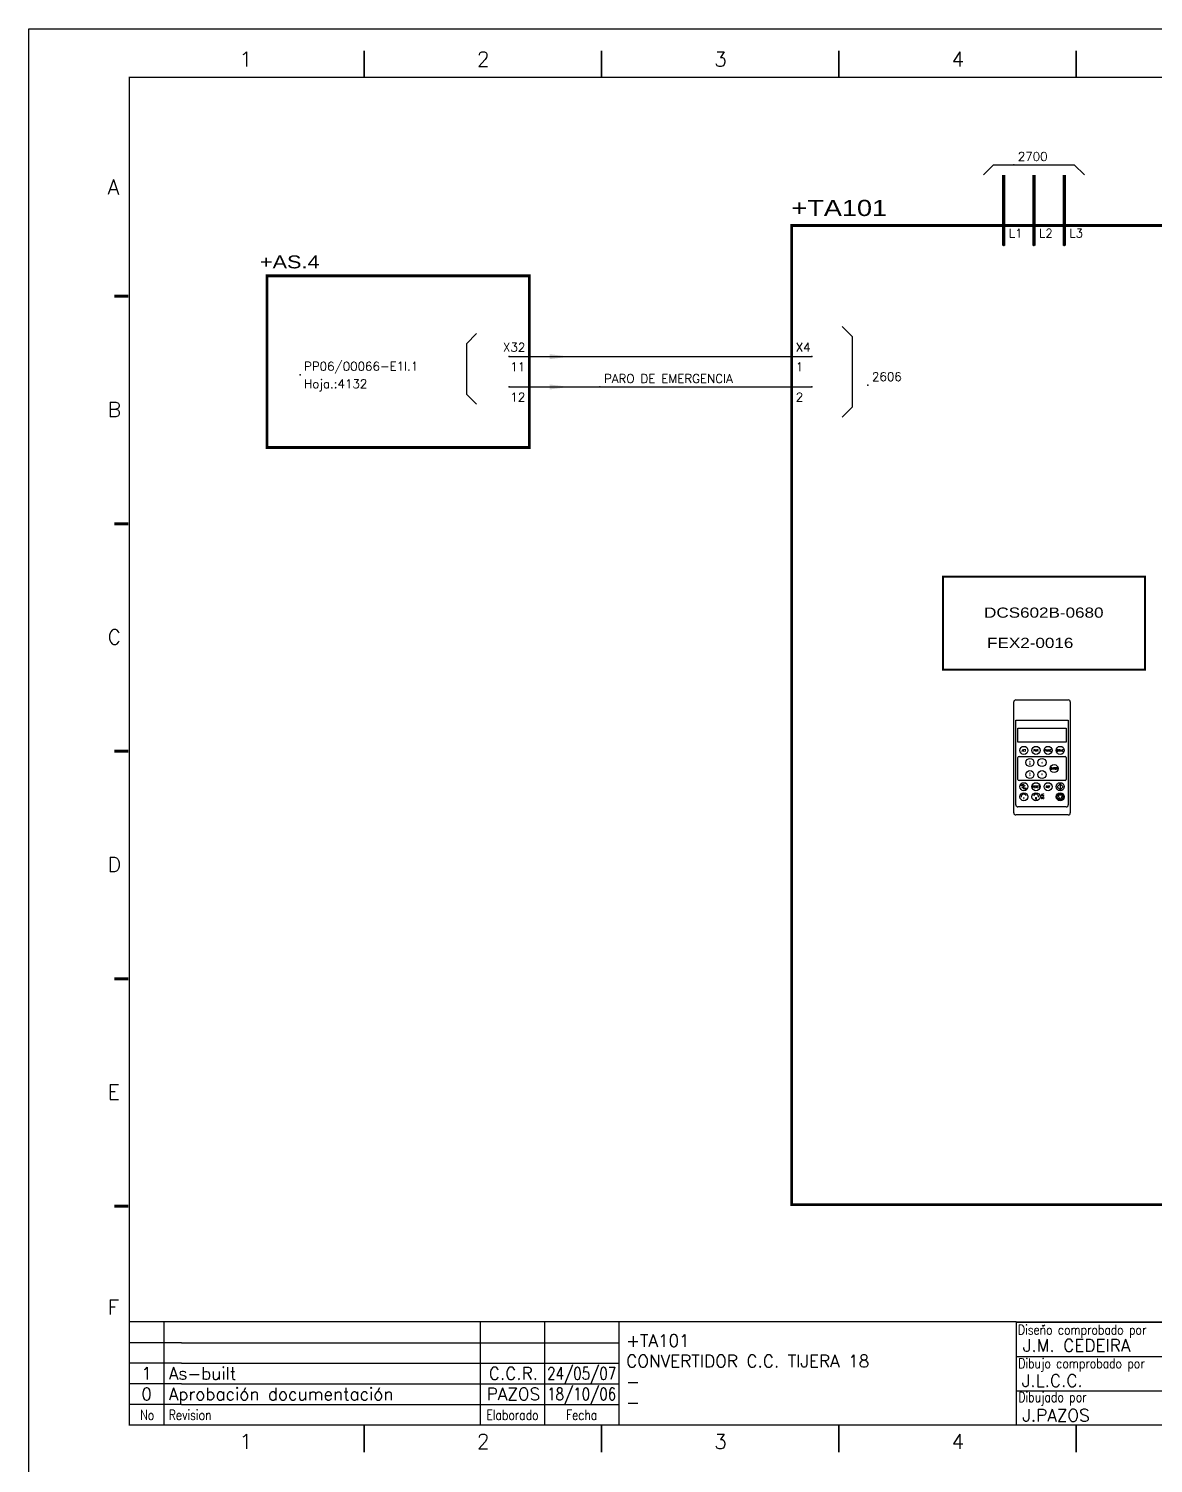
# Model space of a CAD drawing. Extents: x -25 to 1044, y -25744 to 292.
# Drawn here: x -3.7 to 227.5, y -3.1 to 291.8 of the extents above; entities that cross this region are included whole.
import ezdxf
from ezdxf.enums import TextEntityAlignment as Align

# ---------------------------------------------------------------- set-up
doc = ezdxf.new("R2010")
doc.units = 0
doc.header["$LTSCALE"] = 10
doc.header["$MEASUREMENT"] = 0
doc.linetypes.add('DASHDOT', pattern=[1, 0.5, -0.25, 0, -0.25])
doc.layers.get('0').update_dxf_attribs({"linetype": 'CONTINUOUS'})
for name, color, linetype in [('1', 7, 'CONTINUOUS'), ('10', 5, 'CONTINUOUS'), ('2', 7, 'CONTINUOUS'), ('8', 1, 'CONTINUOUS'), ('9', 6, 'CONTINUOUS'), ('DIBUJO', 7, 'CONTINUOUS'), ('NODE', 7, 'CONTINUOUS')]:
    doc.layers.add(name, color=color, linetype=linetype)
doc.styles.add('HELV', font='HELVBLD.SHX', dxfattribs={"width": 1.2})
doc.styles.add('HELVETICA', font='HELV.SHX')
doc.styles.add('LABEL', font='SIMPLEX', dxfattribs={"width": 0.8, "height": 4})
doc.styles.add('ROMANS', font='romans')
doc.styles.get("Standard").update_dxf_attribs({"font": 'simplex'})

# ---------------------------------------------------------------- blocks, each defined once
blk = doc.blocks.new('NOD', base_point=(237.5, 170))
at = {"layer": 'NODE'}
blk.add_point((237.5, 170), dxfattribs=at)
blk = doc.blocks.new('$$PLL21')
blk.add_line((-2.5, 0), (2.5, 0))
at = {"layer": '2'}
for p in [(-2.5, 0), (2.5, 0)]:
    blk.add_blockref('NOD', p, dxfattribs=at)
at = {"layer": '8'}
blk.add_attdef('*A', (-1.5, -3.574999999999989), '', height=2.15, dxfattribs=at)
at = {"layer": '9'}
blk.add_attdef('ID', (-1.5, 1.25), '', height=2.15, dxfattribs=at)
blk = doc.blocks.new('$PP313')
at = {"layer": '2'}
blk.add_blockref('NOD', (0, 0), dxfattribs=at)
at = {"layer": '8'}
blk.add_attdef('1A', (1, -3.324999999999989), '', height=2.15, dxfattribs=at)
at = {"layer": '9'}
blk.add_attdef('ID', (1, 1), '', height=2.15, dxfattribs=at)
blk = doc.blocks.new('$$PLR12')
blk.add_line((-2.5, 0), (2.5, 0))
at = {"layer": '2'}
for p in [(-2.5, 0), (2.5, 0)]:
    blk.add_blockref('NOD', p, dxfattribs=at)
at = {"layer": '8'}
blk.add_attdef('*A', text='', height=2.15, dxfattribs=at).set_placement((1.5, -3.574999999999989), align=Align.RIGHT)
at = {"layer": '9'}
blk.add_attdef('ID', text='', height=2.15, dxfattribs=at).set_placement((1.5, 1.25), align=Align.RIGHT)
blk = doc.blocks.new('$$PLU21')
blk.add_line((0, -2.5), (2.842170943040401e-14, 2.5))
at = {"layer": '2'}
for p in [(2.842170943040401e-14, 2.5), (0, -2.5)]:
    blk.add_blockref('NOD', p, dxfattribs=at)
at = {"layer": '8'}
blk.add_attdef('*A', (1.25, -0.5), '', height=2.15, dxfattribs=at)
at = {"layer": '9'}
blk.add_attdef('ID', text='', height=2.15, dxfattribs=at).set_placement((-1.25, -0.5), align=Align.RIGHT)
blk = doc.blocks.new('newcajec')
at = {"layer": '1'}
for p, q in [((179.4, 20.84999999999999), (0.1303441721052074, 20.84999999999999)), ((7, 20.84999999999999), (7, 0)), ((71, 20.84999999999999), (71, 0)), ((84, 20.84999999999999), (84, 0.08964143426294768)), ((99, 20.84999999999999), (99, 0)), ((215.2, 20.79999999999999), (215.2, 0)), ((184.6434108527132, 20.17582254554676), (184.806079472624, 20.01315011347727)), ((184.806079472624, 20.01315011347727), (185.1814685954953, 20.25090212957883)), ((10.6, 16.64), (0, 16.64)), ((10.6, 16.64), (99.00000000000001, 16.64)), ((10.6, 12.48), (0, 12.48)), ((10.6, 12.48), (99.00000000000001, 12.48)), ((179.4, 13.86666666), (215.2, 13.86666666)), ((368, 14.06084184883153), (368, 0)), ((10.6, 8.32), (0, 8.32)), ((10.6, 8.32), (99.00000000000001, 8.32)), ((179.4, 6.93333333), (267.6330803594942, 6.93333333)), ((267.6330803594942, 6.93333333), (302.5, 6.93333333)), ((270.6330803594942, 6.908826233307309), (270.6330803594942, 0)), ((282.0665401797471, 6.93333333), (282.0665401797471, 0)), ((368, 6.93333333), (383, 6.93333333)), ((10.6, 4.16), (0, 4.16)), ((10.6, 4.16), (99.00000000000001, 4.16))]:
    blk.add_line(p, q, dxfattribs=at)
for points in [[(47.50000000000003, 272.5, 0.3, 0.3, 0), (47.50000000000003, 277.9125820568927, 0.3, 0.3, 0)], [(95.50000000000003, 272.5, 0.3, 0.3, 0), (95.50000000000003, 277.9125820568927, 0.3, 0.3, 0)], [(143.5000000000001, 272.5, 0.3, 0.3, 0), (143.5000000000001, 277.9125820568927, 0.3, 0.3, 0)], [(191.5000000000001, 272.5, 0.3, 0.3, 0), (191.5000000000001, 277.9125820568927, 0.3, 0.3, 0)], [(239.5000000000001, 272.5, 0.3, 0.3, 0), (239.5000000000001, 277.9125820568927, 0.3, 0.3, 0)], [(287.5000000000001, 272.5, 0.3, 0.3, 0), (287.5000000000001, 277.9125820568927, 0.3, 0.3, 0)], [(335.5000000000001, 272.5, 0.3, 0.3, 0), (335.5000000000001, 277.9125820568927, 0.3, 0.3, 0)], [(-2.989059080962793, 228.2254404700672, 0.6, 0.6, 0), (-0.1817779831361044, 228.2254404700672, 0.6, 0.6, 0)], [(383.0109409190372, 228.2254404700672, 0.6, 0.6, 0), (385.8182220168639, 228.2254404700672, 0.6, 0.6, 0)], [(-2.989059080962793, 182.2254404700672, 0.6, 0.6, 0), (-0.1817779831361044, 182.2254404700672, 0.6, 0.6, 0)], [(383.0109409190372, 182.2254404700672, 0.6, 0.6, 0), (385.8182220168639, 182.2254404700672, 0.6, 0.6, 0)], [(-2.989059080962793, 136.2254404700672, 0.6, 0.6, 0), (-0.1817779831361044, 136.2254404700672, 0.6, 0.6, 0)], [(383.0109409190372, 136.2254404700672, 0.6, 0.6, 0), (385.8182220168639, 136.2254404700672, 0.6, 0.6, 0)], [(-2.989059080962793, 90.2254404700672, 0.6, 0.6, 0), (-0.1817779831361044, 90.2254404700672, 0.6, 0.6, 0)], [(383.0109409190372, 90.2254404700672, 0.6, 0.6, 0), (385.8182220168639, 90.2254404700672, 0.6, 0.6, 0)], [(-2.989059080962793, 44.22544047006719, 0.6, 0.6, 0), (-0.1817779831361044, 44.22544047006719, 0.6, 0.6, 0)], [(383.0109409190372, 44.22544047006719, 0.6, 0.6, 0), (385.8182220168639, 44.22544047006719, 0.6, 0.6, 0)], [(383, 20.79999999999999, 0.3, 0.3, 0), (179.4, 20.79999999999999, 0.3, 0.3, 0), (179.4, 0, 0.3, 0.3, 0)], [(302.5, 20.79999999999999, 0.3, 0.3, 0), (302.5, 0, 0.3, 0.3, 0)], [(302.5, 14, 0.3, 0.3, 0), (383, 14, 0.3, 0.3, 0)], [(47.50000000000004, -5.50000000000002, 0.3, 0.3, 0), (47.50000000000004, -0.08741794310727435, 0.3, 0.3, 0)], [(95.50000000000003, -5.50000000000002, 0.3, 0.3, 0), (95.50000000000003, -0.08741794310727435, 0.3, 0.3, 0)], [(143.5000000000001, -5.50000000000002, 0.3, 0.3, 0), (143.5000000000001, -0.08741794310727435, 0.3, 0.3, 0)], [(191.5000000000001, -5.50000000000002, 0.3, 0.3, 0), (191.5000000000001, -0.08741794310727435, 0.3, 0.3, 0)], [(239.5000000000001, -5.50000000000002, 0.3, 0.3, 0), (239.5000000000001, -0.08741794310727435, 0.3, 0.3, 0)], [(287.5000000000001, -5.50000000000002, 0.3, 0.3, 0), (287.5000000000001, -0.08741794310727435, 0.3, 0.3, 0)], [(335.5000000000001, -5.50000000000002, 0.3, 0.3, 0), (335.5000000000001, -0.08741794310727435, 0.3, 0.3, 0)]]:
    blk.add_lwpolyline(points, format="xyseb", dxfattribs=at)
at = {"layer": '1', "const_width": 0.3}
blk.add_lwpolyline([(0, 0), (0, 272.5), (383, 272.5), (383, 0)], close=True, dxfattribs=at)
at = {"layer": '2', "color": 14}
for p, q in [((221.418090625, 4.694274193107214), (221.418090625, 5.808488255607214)), ((221.418090625, 2.465846068107213), (221.418090625, 3.580060130607212))]:
    blk.add_line(p, q, dxfattribs=at)
for points in [[(220.05064609375, 5.808488255607214), (220.05064609375, 6.922702318107211), (226.73593046875, 5.808488255607214), (226.73593046875, 6.922702318107211)], [(221.418090625, 2.465846068107213), (220.05064609375, 2.465846068107213), (221.418090625, 5.808488255607214), (220.05064609375, 5.808488255607214)], [(224.254271875, 5.808488255607214), (225.3684859375, 5.808488255607214), (225.3684859375, 4.694274193107214)], [(225.3684859375, 5.808488255607214), (226.73593046875, 5.808488255607214), (225.3684859375, 1.351632005607213), (226.73593046875, 1.351632005607213)], [(221.418090625, 4.694274193107214), (224.254271875, 4.694274193107214), (221.418090625, 3.580060130607212), (224.254271875, 3.580060130607212)], [(224.254271875, 3.580060130607212), (225.3684859375, 3.580060130607212), (225.3684859375, 2.465846068107213)], [(224.254271875, 0.2374179431072125), (224.254271875, 2.465846068107213), (220.05064609375, 0.2374179431072125), (220.05064609375, 2.465846068107213)], [(226.73593046875, 1.351632005607213), (226.73593046875, 0.2374179431072125), (224.254271875, 1.351632005607213), (224.254271875, 0.2374179431072125)]]:
    blk.add_solid(points, dxfattribs=at)
at = {"layer": '1', "style": 'ROMANS'}
for s, p in [('1', (22.29321663019694, 274.6822757111598)), ('2', (70.29321663019694, 274.6822757111598)), ('3', (118.2932166301969, 274.6822757111598)), ('4', (166.2932166301969, 274.6822757111598)), ('5', (214.2932166301969, 274.6822757111598)), ('6', (262.293216630197, 274.6822757111598)), ('7', (310.293216630197, 274.6822757111598)), ('8', (357.793216630197, 274.6822757111598)), ('A', (-4.369531937893967, 248.8361050328228)), ('A', (384.130468062106, 248.8361050328228)), ('B', (-4.369531937893967, 203.8361050328228)), ('B', (384.130468062106, 203.8361050328228)), ('C', (-4.369531937893967, 157.8361050328228)), ('C', (384.130468062106, 157.8361050328228)), ('D', (-4.369531937893967, 111.8361050328228)), ('D', (384.130468062106, 111.8361050328228)), ('E', (-4.369531937893967, 65.8361050328228)), ('E', (384.130468062106, 65.8361050328228)), ('F', (-4.369531937893967, 22.33610503282279)), ('F', (384.130468062106, 22.33610503282279)), ('1', (22.29321663019694, -4.817724288840244)), ('2', (70.29321663019694, -4.817724288840244)), ('3', (118.2932166301969, -4.817724288840244)), ('4', (166.2932166301969, -4.817724288840244)), ('5', (214.2932166301969, -4.817724288840244)), ('6', (262.293216630197, -4.817724288840244)), ('7', (310.293216630197, -4.817724288840244)), ('8', (357.793216630197, -4.817724288840244))]:
    blk.add_text(s, height=3, dxfattribs=at).set_placement(p)
at = {"layer": '1', "style": 'LABEL', "width": 0.8}
for s, p in [('Diseno comprobado por', (179.7314614292997, 18.27223571085374)), ('Dibujo comprobado por', (179.8050291925395, 11.4678814488418)), ('Hoja', (368.3783582875667, 11.66394739740196)), ('Dibujado por', (179.8266890074166, 4.640500723763907)), ('Fecha', (285.7145387337263, 4.296982269486556)), ('Cont', (368.4287365512884, 4.459855685207977)), ('No', (2.226666121281127, 1.047317943107212)), ('Revision', (7.999999999999986, 1.047317943107211))]:
    blk.add_text(s, height=2, dxfattribs=at).set_placement(p)
for s, p in [('Dept', (274.6061509242405, 4.441269529660175)), ('Elaborado', (77.5, 1.047317943107211)), ('Fecha', (91.5, 1.047317943107211))]:
    blk.add_text(s, height=2, dxfattribs=at).set_placement(p, align=Align.CENTER)
at = {"layer": '10', "style": 'ROMANS'}
for tag, p in [('REV41', (3.5, 18.74499999999998)), ('REV43', (77.69972273858866, 18.74499999999998)), ('REV31', (3.5, 14.58499999999999)), ('REV33', (77.69972273858866, 14.58499999999999)), ('REV21', (3.5, 10.42499999999999)), ('REV23', (77.69972273858866, 10.42499999999999)), ('REV11', (3.5, 6.265000000000002)), ('REV13', (77.69972273858866, 6.265000000000002))]:
    blk.add_attdef(tag, text='', height=2.5, dxfattribs=at).set_placement(p, align=Align.MIDDLE)
for tag, p, height in [('REV42', (7.999999999999986, 17.49499999999998), 2.5), ('SHEETNAME1', (100.5, 15.82514432423481), 2.5), ('DOCUMENTTYPE', (216.431556680333, 16.80300784715599), 2.5), ('NOTA', (305.324267012746, 15.80181941457773), 3), ('REV32', (7.999999999999986, 13.33499999999999), 2.5), ('DESIGNCHECK', (180.7368689439597, 14.83229733012664), 2.5), ('OBJECT', (216.431556680333, 12.40274635088354), 2.5), ('REV22', (7.999999999999986, 9.174999999999999), 2.5), ('SHEETNAME2', (100.5, 11.66514432423481), 2.5), ('ORDER', (305.324267012746, 7.301819414577723), 4.5), ('SHEETNAME3', (100.5, 7.505144324234807), 2.5), ('DRAWINGCHECK', (180.5313437479052, 7.714149530439984), 2.5), ('CUSTOMER', (216.431556680333, 8.084891464683468), 2.5), ('REV12', (7.999999999999986, 5.015000000000002), 2.5), ('SHEETNAME4', (100.5, 3.345144324234811), 2.5), ('USER', (180.634361454448, 0.7089454855303376), 2.5), ('DEPARTMENT', (271.9308878022507, 1.045088830057653), 2.5), ('DOCUMENT_ID', (305.324267012746, 0.9341589120460885), 4.4)]:
    blk.add_attdef(tag, p, '', height=height, dxfattribs=at)
for tag, width, p, p2 in [('REV44', 1.221199022953692, (84.52509332113708, 17.49499999999998), (98.48165358346499, 17.49499999999998)), ('REV34', 1.221199022953692, (84.52509332113708, 13.33499999999998), (98.48165358346499, 13.33499999999998)), ('REV24', 1.221199022953692, (84.52509332113708, 9.174999999999988), (98.48165358346499, 9.174999999999988)), ('REV14', 1.221199022953692, (84.52509332113708, 5.014999999999999), (98.48165358346499, 5.014999999999999)), ('CREATED2', 7.039914616041486, (282.7069601254168, 1.045088830057653), (301.1448317388588, 1.045088830057653))]:
    blk.add_attdef(tag, text='', height=2.5, dxfattribs=dict(at, width=width)).set_placement(p, p2, align=Align.FIT)
for tag, p in [('SHEET', (382, 7.433333330000005)), ('NEXTSHEET', (382, 0.5000000000000018))]:
    blk.add_attdef(tag, text='', height=2.5, dxfattribs=at).set_placement(p, align=Align.RIGHT)
at = {"layer": 'DIBUJO', "color": 14, "style": 'HELVETICA', "width": 1.3}
blk.add_text('RUSSULA S.A.', height=3, dxfattribs=at).set_placement((229, 2.191446348186597))

msp = doc.modelspace()

# ---------------------------------------------------------------- linework, layer by layer
at = {"layer": '2'}
for p, q in [((192.6098847651551, 261.6902999968872), (194.6848434807515, 263.7652587124836)), ((194.6848434807515, 263.7652587124836), (211.284513205522, 263.7652587124836)), ((211.284513205522, 263.7652587124836), (213.3594719211184, 261.6902999968872)), ((163.5604627468064, 230.5659192629423), (165.6354214624027, 228.4909605473459)), ((88.39854066431478, 229.0797682659889), (86.32358194871823, 227.0048095503926)), ((165.6354214624027, 228.4909605473459), (165.6354214624027, 213.9662495381716)), ((86.32358194871823, 227.0048095503926), (86.32358194871823, 216.6300159724109)), ((86.32358194871823, 216.6300159724109), (88.39854066431478, 214.5550572568145)), ((165.6354214624027, 213.9662495381716), (163.5604627468064, 211.8912908225753)), ((198.8347609119441, 130.552909171199), (198.8347609119441, 153.3774550427587)), ((199.2497526550633, 153.792446785878), (210.0395379761641, 153.792446785878)), ((210.4545297192836, 153.3774550427587), (210.4545297192836, 130.552909171199)), ((199.2497526550633, 132.2128761436761), (199.2497526550633, 149.6425293546853)), ((199.2497526550633, 149.6425293546853), (210.0395379761641, 149.6425293546853)), ((199.6647443981825, 147.9825623822082), (209.6245462330449, 147.9825623822082)), ((199.6647443981825, 145.0776201803734), (199.6647443981825, 147.9825623822082)), ((209.6245462330449, 147.9825623822082), (209.6245462330449, 145.0776201803734)), ((210.0395379761641, 149.6425293546853), (210.0395379761641, 132.2128761436761)), ((209.6245462330449, 145.0776201803734), (199.6647443981825, 145.0776201803734)), ((199.6647443981825, 137.4417721069789), (199.6647443981825, 141.923682932667)), ((199.9137394440544, 142.1726779785385), (209.3755511871736, 142.1726779785385)), ((209.6245462330449, 141.923682932667), (209.6245462330449, 137.4417721069789)), ((209.3755511871736, 137.1927770611073), (199.9137394440544, 137.1927770611073)), ((201.1986660719775, 136.1917563965359), (200.4892754173911, 135.6402281528786)), ((208.3795710036873, 136.5702894464284), (207.7570833890082, 135.9478018317495)), ((207.7570833890082, 135.9478018317495), (208.3795710036873, 135.3253142170706)), ((209.0020586183661, 135.9478018317495), (208.3795710036873, 136.5702894464284)), ((208.3795710036873, 136.3627935748688), (208.3795710036873, 135.5328100886302)), ((208.3795710036873, 135.3253142170706), (209.0020586183661, 135.9478018317495)), ((207.8646793690347, 134.2107580485727), (208.3795710036873, 133.2503555014743)), ((208.8893541486977, 134.2107580485727), (207.8646793690347, 134.2107580485727)), ((208.3795710036873, 133.2503555014743), (208.8893541486977, 134.2107580485727)), ((210.0395379761641, 130.1379174280798), (199.2497526550633, 130.1379174280798)), ((209.6245462330449, 131.7978844005569), (199.6647443981825, 131.7978844005569))]:
    msp.add_line(p, q, dxfattribs=at)
for points in [[(196.7598021963478, 261.6902999968872, 0.6639867889908261, 0.6639867889908261, 0), (196.7598021963478, 247.1655889877129, 0.6639867889908261, 0.6639867889908261, 0)], [(202.9846783431367, 261.6902999968872, 0.6639867889908261, 0.6639867889908261, 0), (202.9846783431367, 247.1655889877129, 0.6639867889908261, 0.6639867889908261, 0)], [(209.2095544899257, 261.6902999968872, 0.6639867889908261, 0.6639867889908261, 0), (209.2095544899257, 247.1655889877129, 0.6639867889908261, 0.6639867889908261, 0)], [(157.3355866000174, 224.3410431161533, 0.2489950458715598, 0.2489950458715598, 0), (95.08682513212752, 224.3410431161533, 0.2489950458715598, 0.2489950458715598, 0)], [(157.3355866000174, 218.1161669693643, 0.2489950458715598, 0.2489950458715598, 0), (95.08682513212752, 218.1161669693643, 0.2489950458715598, 0.2489950458715598, 0)], [(184.3100499027698, 179.1069431161532, 0.3983920733944957, 0.3983920733944957, 0), (225.8092242146963, 179.1069431161532, 0.3983920733944957, 0.3983920733944957, 0), (225.8092242146963, 160.017322932667, 0.3983920733944957, 0.3983920733944957, 0), (184.3100499027698, 160.017322932667, 0.3983920733944957, 0.3983920733944957, 0), (184.3100499027698, 179.1069431161532, 0.3983920733944957, 0.3983920733944957, 0)]]:
    msp.add_lwpolyline(points, format="xyseb", dxfattribs=at)
at = {"layer": '2', "color": 3, "linetype": 'DASHDOT'}
for points in [[(153.1856691688248, 251.3155064189056, 0.5809884403669728, 0.5809884403669728, 0), (252.7836875174487, 251.3155064189056, 0.5809884403669728, 0.5809884403669728, 0), (252.7836875174487, 50.0445110060614, 0.5809884403669728, 0.5809884403669728, 0), (153.1856691688248, 50.0445110060614, 0.5809884403669728, 0.5809884403669728, 0), (153.1856691688248, 251.3155064189056, 0.5809884403669728, 0.5809884403669728, 0)], [(45.28781595781555, 240.9407128409239, 0.5809884403669728, 0.5809884403669728, 0), (99.23674256332015, 240.9407128409239, 0.5809884403669728, 0.5809884403669728, 0), (99.23674256332015, 205.6664146757863, 0.5809884403669728, 0.5809884403669728, 0), (45.28781595781555, 205.6664146757863, 0.5809884403669728, 0.5809884403669728, 0), (45.28781595781555, 240.9407128409239, 0.5809884403669728, 0.5809884403669728, 0)]]:
    msp.add_lwpolyline(points, format="xyseb", dxfattribs=at)
at = {"layer": '2'}
for centre, radius in [((200.9097196275404, 143.4176532078963), 0.8299834862385327), ((202.1546948568981, 140.9277027491807), 0.8299834862385327), ((203.399670086256, 143.4176532078963), 0.8299834862385327), ((204.6446453156138, 140.9277027491807), 0.8299834862385327), ((205.8896205449715, 143.4176532078963), 0.8299834862385327), ((208.3795710036873, 143.4176532078963), 0.8299834862385327), ((202.1546948568981, 138.4377522904651), 0.8299834862385327), ((204.6446453156138, 138.4377522904651), 0.8299834862385327), ((207.1345957743294, 139.6827275198229), 0.8299834862385327), ((200.9097196275404, 135.9478018317495), 0.8299834862385327), ((203.399670086256, 135.9478018317495), 0.8299834862385327), ((205.8896205449715, 135.9478018317495), 0.8299834862385327), ((208.3795710036873, 135.9478018317495), 0.8299834862385327), ((200.9097196275404, 133.8728431161532), 0.8299834862385327), ((203.399670086256, 133.8728431161532), 0.8299834862385327), ((208.3795710036873, 133.8728431161532), 0.8299834862385327), ((208.3795710036873, 133.8728431161532), 0.6224876146788995)]:
    msp.add_circle(centre, radius, dxfattribs=at)
for centre, radius, start, end in [((199.2497526550633, 153.3774550427587), 0.4149917431192663, 90, 180), ((210.0395379761641, 153.3774550427587), 0.4149917431192663, 0, 90), ((199.9137394440544, 141.923682932667), 0.2489950458715598, 90, 180), ((209.3755511871736, 141.923682932667), 0.2489950458715598, 0, 90), ((199.9137394440544, 137.4417721069789), 0.2489950458715598, 180, 270), ((209.3755511871736, 137.4417721069789), 0.2489950458715598, 270, 0), ((200.9097196275404, 133.8728431161532), 0.550875490831713, 25.19740898008419, 188.56056331708), ((203.399670086256, 133.8728431161532), 0.550875490831713, 351.4394366829199, 154.8025910199188), ((199.2497526550633, 130.552909171199), 0.4149917431192663, 180, 270), ((199.6647443981825, 132.2128761436761), 0.4149917431192663, 180, 270), ((209.6245462330449, 132.2128761436761), 0.4149917431192663, 270, 0), ((210.0395379761641, 130.552909171199), 0.4149917431192663, 270, 0)]:
    msp.add_arc(centre, radius, start, end, dxfattribs=at)
for points in [[(107.5365774257054, 224.3410431161533), (103.3866599945128, 223.8223034372542), (103.3866599945128, 224.8597827950524)], [(107.5365774257054, 218.1161669693643), (103.3866599945128, 217.5974272904652), (103.3866599945128, 218.6349066482634)], [(201.9471989853385, 140.9277027491807), (202.3621907284579, 140.9277027491807), (202.1546948568981, 141.3426944923)], [(201.9471989853385, 140.5127110060615), (202.3621907284579, 140.5127110060615), (202.1546948568981, 140.9277027491807)], [(201.9471989853385, 138.8527440335844), (202.3621907284579, 138.8527440335844), (202.1546948568981, 138.4377522904651)], [(204.4371494440542, 140.7202068776211), (204.8521411871735, 140.7202068776211), (204.6446453156138, 141.1351986207403)], [(204.4371494440542, 138.6452481620247), (204.8521411871735, 138.6452481620247), (204.6446453156138, 138.2302564189055)], [(201.9471989853385, 138.4377522904651), (202.3621907284579, 138.4377522904651), (202.1546948568981, 138.0227605473459)], [(201.4076754824316, 134.1076721671918), (201.1153492992341, 134.2814179954762), (201.2146716805989, 134.4371130413451), (201.2158004220445, 134.4371130413451)], [(202.9017142313648, 134.1076721671918), (203.1940404145623, 134.2814179954762), (203.0947180331974, 134.4371130413451), (203.0935892917522, 134.4371130413451)]]:
    msp.add_solid(points, dxfattribs=at)
at = {"layer": 'DIBUJO'}
msp.add_lwpolyline([(-3.689908176101589, 291.7520183687093), (416.3100918238984, 291.7520183687093), (416.3100918238984, -5.247981631290713), (-3.689908176101589, -5.247981631290713), (-3.689908176101589, 291.7520183687093)], dxfattribs=at)

# ---------------------------------------------------------------- block references
at = {"layer": '2', "color": 7}
ref = msp.add_blockref('newcajec', (16.98532118169675, 4.752018368709313), dxfattribs=dict(at, xscale=1.016513761467891, yscale=1.016513761467891, zscale=1.016513761467891))
ref.add_attrib('REV24', '24/05/07', dxfattribs={"layer": '10', "height": 2.541284403669726, "style": 'ROMANS', "width": 0.7281683615127605}).set_placement((102.9062417319903, 14.0785321301772), (117.0932773014025, 14.0785321301772), align=Align.FIT)
ref.add_attrib('SHEETNAME3', '-', (119.1449542092197, 12.38110085609663), dxfattribs={"layer": '10', "height": 2.541284403669726, "style": 'ROMANS'})
ref.add_attrib('SHEETNAME2', 'CONVERTIDOR C.C. TIJERA 18', (119.1449542092197, 16.60979810380305), dxfattribs={"layer": '10', "height": 2.541284403669726, "style": 'ROMANS'})
ref.add_attrib('SHEETNAME1', '+TA101', (119.1449542092197, 20.83849535150948), dxfattribs={"layer": '10', "height": 2.541284403669726, "style": 'ROMANS'})
ref.add_attrib('USER', 'J.PAZOS', (200.6026353941082, 5.472671210881438), dxfattribs={"layer": '10', "height": 2.541284403669726, "style": 'ROMANS'})
ref.add_attrib('DRAWINGCHECK', 'J.L.C.C.', (200.4979164777326, 12.59355752442262), dxfattribs={"layer": '10', "height": 2.541284403669726, "style": 'ROMANS'})
ref.add_attrib('DESIGNCHECK', 'J.M. CEDEIRA', (200.7068356678504, 19.8292527189665), dxfattribs={"layer": '10', "height": 2.541284403669726, "style": 'ROMANS'})
ref.add_attrib('REV22', 'As-built', (25.11743127343986, 14.07853213017721), dxfattribs={"layer": '10', "height": 2.541284403669726, "style": 'ROMANS'})
ref.add_attrib('REV12', 'Aprobación documentación', (25.11743127343986, 9.849834882470788), dxfattribs={"layer": '10', "height": 2.541284403669726, "style": 'ROMANS'})
ref.add_attrib('REV21', '1', dxfattribs={"layer": '10', "height": 2.541284403669726, "style": 'ROMANS'}).set_placement((20.54311934683437, 15.34917433201206), align=Align.MIDDLE)
ref.add_attrib('REV11', '0', dxfattribs={"layer": '10', "height": 2.541284403669726, "style": 'ROMANS'}).set_placement((20.54311934683437, 11.12047708430565), align=Align.MIDDLE)
ref.add_attrib('SHEETNAME4', '-', (119.1449542092197, 8.152403608390207), dxfattribs={"layer": '10', "height": 2.541284403669726, "style": 'ROMANS'})
ref.add_attrib('REV14', '18/10/06', dxfattribs={"layer": '10', "height": 2.541284403669726, "style": 'ROMANS', "width": 0.7281683615127605}).set_placement((102.9062417319903, 9.849834882470784), (117.0932773014025, 9.849834882470784), align=Align.FIT)
ref.add_attrib('REV23', 'C.C.R.', dxfattribs={"layer": '10', "height": 2.541284403669726, "style": 'ROMANS'}).set_placement((95.96815860771169, 15.34917433201206), align=Align.MIDDLE)
ref.add_attrib('REV13', 'PAZOS', dxfattribs={"layer": '10', "height": 2.541284403669726, "style": 'ROMANS'}).set_placement((95.96815860771169, 11.12047708430565), align=Align.MIDDLE)
ref.add_attrib('DOCUMENT_ID', 'PP06/0066-E1A.10', (327.3516403102497, 5.701603758202035), dxfattribs={"layer": '10', "height": 4.472660550458718, "style": 'ROMANS', "width": 0.9})
ref.add_attrib('ORDER', 'PP06/0066', (327.3516403102497, 12.17441828738099), dxfattribs={"layer": '10', "height": 4.574311926605508, "style": 'ROMANS'})
ref.add_attrib('CUSTOMER', 'ACINDAR', (236.990976963173, 12.97042180253435), dxfattribs={"layer": '10', "height": 2.541284403669726, "style": 'ROMANS'})
ref.add_attrib('OBJECT', 'TREN DE ROLLOS Y BARRAS', (236.990976963173, 17.3595807143781), dxfattribs={"layer": '10', "height": 2.541284403669726, "style": 'ROMANS'})
ref.add_attrib('DOCUMENTTYPE', 'ESQUEMA ELECTRICO', (236.990976963173, 21.83250707939633), dxfattribs={"layer": '10', "height": 2.541284403669726, "style": 'ROMANS'})
ref.add_attrib('CREATED2', '05/10/06', dxfattribs={"layer": '10', "height": 2.541284403669726, "style": 'ROMANS', "width": 0.9619759102665414}).set_placement((304.3608366119371, 5.814365546419296), (323.1031868391791, 5.814365546419296), align=Align.FIT)
ref.add_attrib('DEPARTMENT', 'ELEC', (293.4068108008655, 5.814365546419296), dxfattribs={"layer": '10', "height": 2.541284403669726, "style": 'ROMANS'})
ref.add_attrib('NEXTSHEET', '2602', dxfattribs={"layer": '10', "height": 2.541284403669726, "style": 'ROMANS'}).set_placement((405.2935780624309, 5.260275249443262), align=Align.RIGHT)
ref.add_attrib('SHEET', '2600', dxfattribs={"layer": '10', "height": 2.541284403669726, "style": 'ROMANS'}).set_placement((405.2935780624309, 12.30810399223226), align=Align.RIGHT)
at = {"layer": '2'}
ref = msp.add_blockref('$PP313', (198.8347609119441, 263.7652587124836), dxfattribs=dict(at, xscale=0.8299834862385327, yscale=0.8299834862385327, zscale=0.8299834862385327))
ref.add_attrib('ID', '2700', (199.6647443981825, 264.5952421987221), dxfattribs={"layer": '9', "height": 1.784464495412845})
for name, p, xscale, yscale, zscale, values in [('$$PLU21', (196.7598021963478, 249.2405477033093), 0.8299834862385327, 0.8299834862385327, 0.8299834862385327, {'*A': 'L1'}), ('$$PLU21', (202.9846783431367, 249.2405477033093), 0.8299834862385327, 0.8299834862385327, 0.8299834862385327, {'*A': 'L2'}), ('$$PLU21', (209.2095544899257, 249.2405477033093), 0.8299834862385327, 0.8299834862385327, 0.8299834862385327, {'*A': 'L3'}), ('$$PLR12', (97.16178384772384, 224.3410431161533), 0.8299834862385327, 0.8299834862385327, 0.8299834862385327, {'ID': 'X32', '*A': '11'}), ('$$PLL21', (155.2606278844211, 224.3410431161533), 0.8299834862385327, 0.8299834862385327, 0.8299834862385327, {'ID': 'X4', '*A': '1'}), ('$PP313', (52.09029703383789, 220.6337485182219), 0.829983486238552, 0.829983486238552, 0.829983486238552, {'ID': 'PP06/00066-E1I.1', '1A': 'Hoja.:4132'}), ('$$PLR12', (97.16178384772384, 218.1161669693643), 0.8299834862385327, 0.8299834862385327, 0.8299834862385327, {'*A': '12'}), ('$$PLL21', (155.2606278844211, 218.1161669693643), 0.8299834862385327, 0.8299834862385327, 0.8299834862385327, {'*A': '2'})]:
    msp.add_blockref(name, p, dxfattribs=dict(at, xscale=xscale, yscale=yscale, zscale=zscale)).add_auto_attribs(values)
ref = msp.add_blockref('$PP313', (113.7614535724944, 218.1161669693643), dxfattribs=dict(at, xscale=0.8299834862385327, yscale=0.8299834862385327, zscale=0.8299834862385327))
ref.add_attrib('ID', 'PARO DE EMERGENCIA', (114.5914370587331, 218.9461504556028), dxfattribs={"layer": '9', "height": 1.784464495412845})
ref = msp.add_blockref('$PP313', (168.8641648117482, 218.5032757302512), dxfattribs=dict(at, xscale=0.8299834862385327, yscale=0.8299834862385327, zscale=0.8299834862385327))
ref.add_attrib('ID', '2606', (169.6941482979867, 219.3332592164897), dxfattribs={"layer": '9', "height": 1.784464495412845})

# ---------------------------------------------------------------- texts
for s, height, style, width, p in [('+TA101', 3.319933944954131, 'HELV', 1.2, (153.1391600778842, 253.2472647786451)), ('+AS.4', 2.655947155963304, 'HELV', 1.2, (43.85634111555479, 242.4861195287155)), ('DCS602B-0680', 2.091558385321103, 'HELV', 1.2, (192.7301322481374, 170.6871999008844)), ('FEX2-0016', 2.091558385321103, 'HELV', 1.2, (193.350815739393, 164.4623237540954)), ('LOC', 0.2655947155963305, 'ROMANS', 0.8, (200.3347866355165, 136.1368287295367)), ('REM', 0.2655947155963305, 'ROMANS', 0.8, (200.8041093641274, 135.471394065253)), ('I', 0.4149917431192663, 'ROMANS', 0.8, (200.8270808179477, 133.3553264684235)), ('0', 0.4149917431192663, 'ROMANS', 0.8, (203.2592742092961, 133.3440713281738)), ('AC', 0.4149917431192663, 'ROMANS', 0.8, (204.4303311003391, 134.0982011899195)), ('DC', 0.4149917431192663, 'ROMANS', 0.8, (204.441591051497, 133.445372137218))]:
    msp.add_text(s, height=height, dxfattribs=dict(at, style=style, width=width)).set_placement(p)
at = {"layer": '2', "style": 'ROMANS', "width": 0.8}
for s, p in [('ACT', (200.9097196275404, 143.4176532078963)), ('PAR', (203.399670086256, 143.4176532078963)), ('FUNC', (205.8896205449715, 143.4176532078963)), ('DRIVE', (208.3795710036873, 143.4176532078963)), ('ENTER', (207.1345957743294, 139.6827275198229)), ('RESET', (203.399670086256, 135.9478018317495)), ('REF', (205.8896205449715, 135.9478018317495))]:
    msp.add_text(s, height=0.4149917431192663, dxfattribs=at).set_placement(p, align=Align.MIDDLE)

doc.saveas('drawing.dxf')
